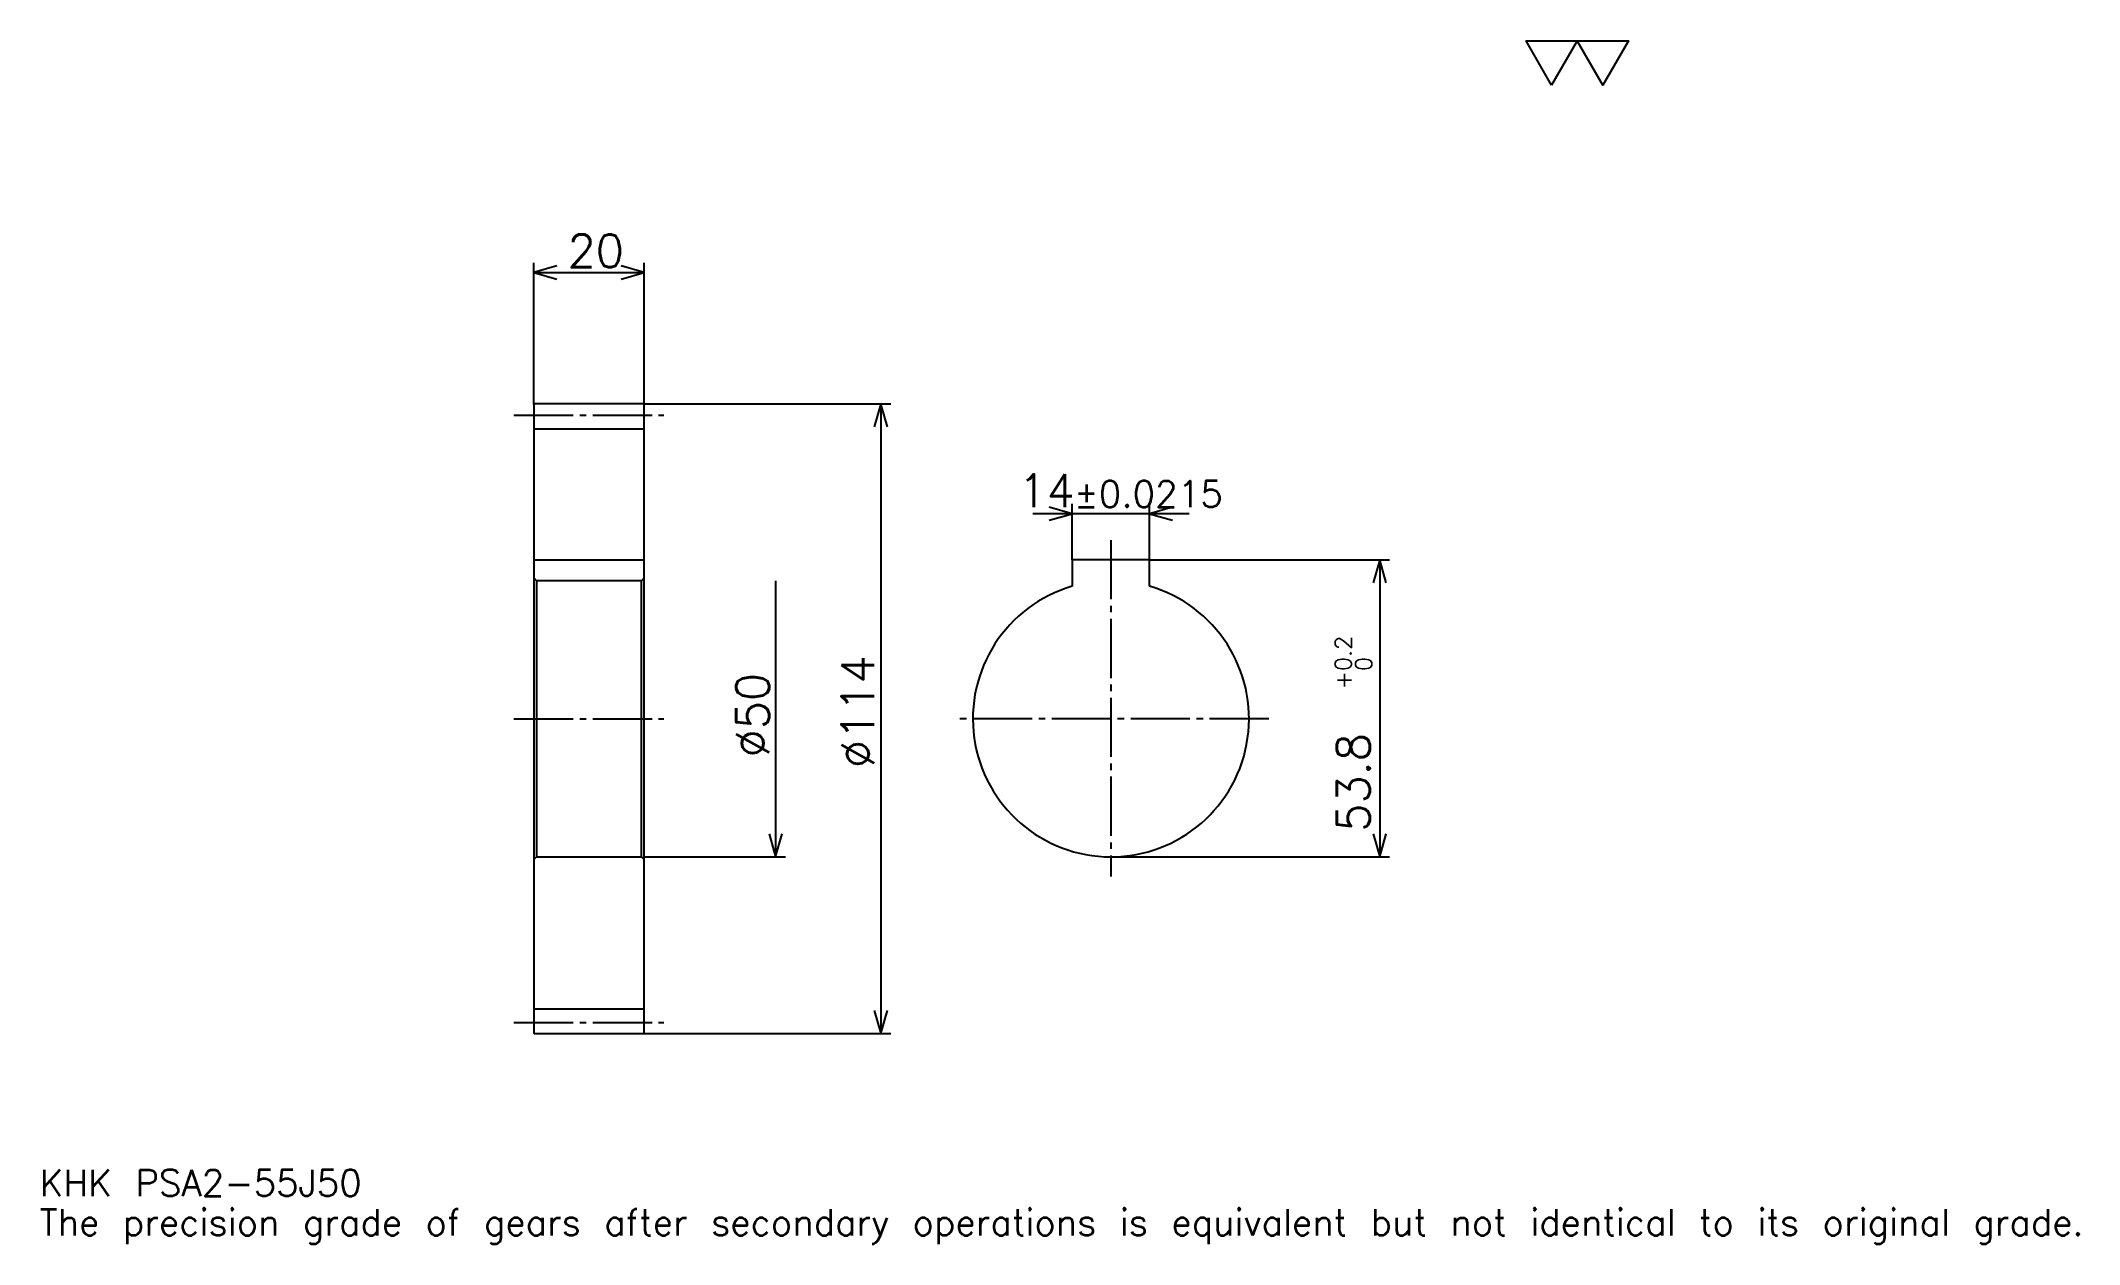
# Model space of a CAD drawing. Extents: x 12 to 381, y 4 to 222.
import ezdxf

# ---------------------------------------------------------------- set-up
doc = ezdxf.new("R2010")
doc.units = 0
doc.linetypes.add('DASHDOT', pattern=[14.282608, 10.711957, -1.190217, 1.190217, -1.190217])
doc.layers.get('0').update_dxf_attribs({"linetype": 'CONTINUOUS'})
doc.layers.add('DASHDOT', color=6, linetype='DASHDOT')
doc.styles.add('KANJI', font='TXT', dxfattribs={"bigfont": 'BIGFONT'})

msp = doc.modelspace()

# ---------------------------------------------------------------- linework, layer by layer
at = {"color": 5}
for p, q in [((101.353256, 156.51358), (101.353256, 182.103271)), ((121.353256, 156.51358), (121.353256, 182.103271)), ((101.353256, 180.317932), (121.353256, 180.317932)), ((101.353256, 156.413589), (101.353256, 156.51358)), ((121.253258, 156.51358), (121.353256, 156.51358)), ((121.353256, 156.51358), (165.98642, 156.51358)), ((121.353256, 156.413589), (121.353256, 156.51358)), ((164.20108, 156.51358), (164.20108, 42.513588)), ((220.005432, 136.645111), (191.722824, 136.645111)), ((198.864136, 128.313583), (198.864136, 138.430435)), ((212.864136, 128.313583), (212.864136, 138.430435)), ((212.864136, 128.313583), (256.307068, 128.313583)), ((254.521744, 128.313583), (254.521744, 74.513588)), ((145.157608, 124.513588), (145.157608, 74.513588)), ((121.353256, 74.513588), (146.942932, 74.513588)), ((205.864136, 74.513588), (256.307068, 74.513588)), ((121.253258, 42.513588), (121.353256, 42.513588)), ((121.353256, 42.513588), (165.98642, 42.513588))]:
    msp.add_line(p, q, dxfattribs=at)
at = {"color": 4}
for p, q in [((101.353256, 152.01358), (121.353256, 152.01358)), ((101.353256, 128.313583), (121.353256, 128.313583)), ((121.353256, 125.013588), (120.853256, 124.513588)), ((101.353256, 74.013588), (101.853256, 74.513588)), ((121.353256, 74.013588), (120.853256, 74.513588)), ((101.353256, 47.013588), (121.353256, 47.013588))]:
    msp.add_line(p, q, dxfattribs=at)
at = {"color": 7}
msp.add_lwpolyline([(285.652161, 214.239136), (281.010315, 222.285004), (299.577698, 222.285004), (294.935852, 214.239136), (290.294006, 222.285004), (285.652161, 214.239136)], dxfattribs=at)
at = {"color": 5}
for points in [[(105.51902, 181.508148), (101.353256, 180.317932), (105.51902, 179.127716)], [(117.187492, 179.127716), (121.353256, 180.317932), (117.187492, 181.508148)], [(165.391296, 152.347824), (164.20108, 156.51358), (163.010864, 152.347824)], [(194.698364, 135.454895), (198.864136, 136.645111), (194.698364, 137.835327)], [(217.029892, 137.835327), (212.864136, 136.645111), (217.029892, 135.454895)], [(255.71196, 124.147827), (254.521744, 128.313583), (253.331528, 124.147827)], [(143.967392, 78.679352), (145.157608, 74.513588), (146.347824, 78.679352)], [(253.331528, 78.679352), (254.521744, 74.513588), (255.71196, 78.679352)], [(163.010864, 46.679348), (164.20108, 42.513588), (165.391296, 46.679348)]]:
    msp.add_lwpolyline(points, dxfattribs=at)
at = {"color": 4}
for points in [[(101.353256, 74.013588), (101.353256, 42.613586), (101.453255, 42.513588), (121.253258, 42.513588), (121.353256, 42.613586), (121.353256, 156.413589), (121.253258, 156.51358), (101.453255, 156.51358), (101.353256, 156.413589), (101.353256, 74.013588)], [(212.864136, 123.513588), (212.864136, 128.313583), (198.864136, 128.313583), (198.864136, 123.513588)], [(101.353256, 125.013588), (101.853256, 124.513588), (101.853256, 74.513588), (120.853256, 74.513588), (120.853256, 124.513588), (101.853256, 124.513588)]]:
    msp.add_lwpolyline(points, dxfattribs=at)
msp.add_arc((205.864136, 99.513588), 25, 106.26020456, 73.73979544, dxfattribs=at)
at = {"layer": 'DASHDOT', "color": 7}
for p, q in [((97.7826, 154.51358), (124.923904, 154.51358)), ((205.864136, 131.884247), (205.864136, 70.942932)), ((97.7826, 99.513588), (124.923904, 99.513588)), ((234.434784, 99.513588), (177.293472, 99.513588)), ((97.7826, 44.513588), (124.923904, 44.513588))]:
    msp.add_line(p, q, dxfattribs=at)

# ---------------------------------------------------------------- texts
at = {"color": 7, "style": 'KANJI'}
for s, height, p in [('20', 5.951087, (107.485046, 181.270111)), ('14', 5.951087, (189.116592, 137.835327)), ('%%p0.0215', 4.76087, (199.173187, 137.835327)), ('KHK PSA2-55J50', 4.76087, (11.902174, 13.092391)), ('The precision grade of gears after secondary operations is equivalent but not identical to its original grade.', 4.76087, (11.902174, 5.951087))]:
    msp.add_text(s, height=height, dxfattribs=at).set_placement(p)
for s, height, p in [('0.2', 2.975543, (249.403809, 108.156174)), ('%%c50', 5.951087, (143.967392, 92.521057)), ('%%c114', 5.951087, (163.010864, 90.58696)), ('+', 2.975543, (249.403809, 104.823563)), ('0', 2.975543, (253.093475, 108.156174)), ('53.8', 5.951087, (252.73642, 79.064911))]:
    msp.add_text(s, height=height, rotation=90, dxfattribs=at).set_placement(p)

doc.saveas('drawing.dxf')
